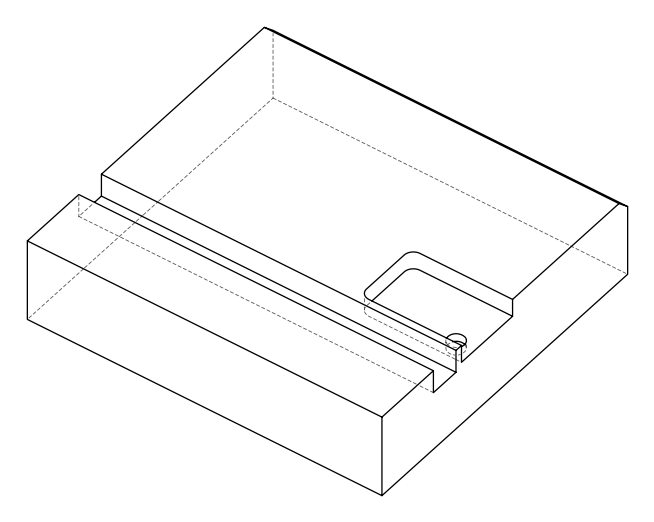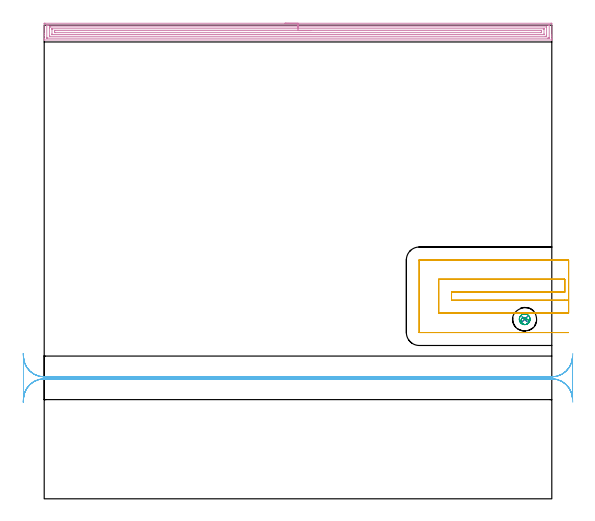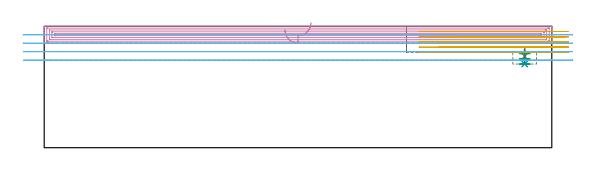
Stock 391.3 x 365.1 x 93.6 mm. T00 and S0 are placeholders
(PLAN: 6 operations, 5 tool changes, 32 min)
(1 SPOT_DRILL | STEP1POCKET | NXT0321_9005460120000 | 0.05 min | 2449 mm3)
(2 DRILL_BLIND_HOLE_INTO_CENTER | STEP1POCKET | NXT0301_128 | 0.05 min | 711 mm3)
(3 MILL_ROUGH_BLIND_HOLE_CONTOUR | STEP1POCKET | NXT0201_013 | Spiral | 0.55 min | 4487 mm3)
(4 AREA_MILL | FG_CHAMFER_SURFACE | UGT0205_001 | 15.9 min | 32558 mm3)
(5 MILL_SLOT | SLOT_PARTIAL_RECTANGULAR | UGT0201_135 | Follow Part, ap 4.975, ae 75% | 7.99 min | 164896 mm3)
(6 MILL_RECTANGULAR_SLOT | SLOT_RECTANGULAR | UGT0201_004 | Follow Part, ap 8, ae 75% | 7.45 min | 342230 mm3)
(TOOL NXT0321_9005460120000 | NC Spot Drill, 142deg, 12mm, Carbide, Uncoated | D12 PA142 FL30 Z2)
(TOOL NXT0301_128 | Carbide Drill 12mm [861.1-1200-036A1-GP GC34] | D12 PA150 FL37.4 Z2)
(TOOL NXT0201_013 | ENDMILL 10mm | D10 FL30 Z4)
(TOOL UGT0205_001 | Chamfer Mill 20 x 3 x 45 deg. | D20 FL50 Z2)
(TOOL UGT0201_135 | Carbide End Mill 19.9 | D19.9 FL30 Z4)
(TOOL UGT0201_004 | End Mill 32 mm | D32 FL53 Z6)
(OP 1 SPOT_DRILL)
G17 G21 G94 G90
T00 M6
G54
G17 G0 G90 X370.4 Y138.4 S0 M3
G43 Z103.6 H0
G94 G81 G98 Z70.5 F250. R76.5
G80
M5
M2
(OP 2 DRILL_BLIND_HOLE_INTO_CENTER)
G17 G21 G94 G90
T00 M6
G54
G17 G0 G90 X370.4 Y138.4 S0 M3
G43 Z103.6 H1
G94 G81 G98 Z64.5 F250. R75.5
G80
M5
M2
(OP 3 MILL_ROUGH_BLIND_HOLE_CONTOUR)
G17 G21 G94 G90
T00 M6
G54
G17 G0 G90 X370.4 Y138.4 S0 M3
G43 Z103.6 H0
Z72.5
G94 G3 X370.728 Y139.601 R0.645 F250.
X368.614 Y139.456 R1.871
X368.184 Y135.594 R2.736
X372.399 Y134.763 R3.345
X374.037 Y140.399 R4.15
X372.399 Y134.763 R-4.15
X373.218 Y137.581 R2.075
X370.4 Y138.4 R2.075
G0 Z68.5
G3 X370.728 Y139.601 R0.645
X368.614 Y139.456 R1.871
X368.184 Y135.594 R2.736
X372.399 Y134.763 R3.345
X374.037 Y140.399 R4.15
X372.399 Y134.763 R-4.15
X373.218 Y137.581 R2.075
X370.4 Y138.4 R2.075
G0 Z64.5
G3 X370.728 Y139.601 R0.645
X368.614 Y139.456 R1.871
X368.184 Y135.594 R2.736
X372.399 Y134.763 R3.345
X374.037 Y140.399 R4.15
X372.399 Y134.763 R-4.15
X373.218 Y137.581 R2.075
X370.4 Y138.4 R2.075
G0 Z103.6
M5
M2
(OP 4 AREA_MILL)
G17 G21 G94 G90
T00 M6
G54
G17 G0 G90 X185.65 Y366.6 S1061 M3
G43 Z103.6 H0
Z90.7
G94 G1 X185.688 Z89.828 F250.
X185.802 Z88.964
X185.991 Z88.112
X186.253 Z87.28
X186.587 Z86.474
X186.99 Z85.7
X187.458 Z84.964
X187.99 Z84.272
X188.579 Z83.629
X189.222 Z83.04
X189.914 Z82.509
X190.65 Z82.04
X191.424 Z81.637
X192.23 Z81.303
X193.062 Z81.041
X193.914 Z80.852
X194.778 Z80.738
X195.65 Z80.7
X390.692
X391.246 Y366.594 Z80.704
X391.29 Y366.592 Z80.706
X391.3 Y366.541 Z80.756
Y357.53 Z89.765
Y356.1 Z91.197
Y354.91 Z92.384
Y354.278 Z93.022
Y353.944 Z93.355
Y353.822 Z93.47
Y353.752 Z93.539
X391.29 Y353.703 Z93.588
X391.139 Y353.7 Z93.6
X0.162
X0.01 Y353.702 Z93.588
X0.003 Y353.819 Z93.473
X0. Y353.944 Z93.355
Y354.277 Z93.022
Y354.91 Z92.384
Y356.973 Z90.324
Y358.403 Z88.892
Y366.263 Z81.034
X0.004 Y366.545 Z80.752
X0.01 Y366.592 Z80.705
X0.059 Y366.599 Z80.699
X0.608 Y366.6 Z80.7
X195.65
Y365.186 Z82.114
X388.907
X389.116 Y365.185 Z82.115
X389.252 Y365.181 Z82.119
X389.28 Y365.179 Z82.121
X389.29 Y365.167 Z82.133
X389.294 Y365.141 Z82.159
X389.299 Y365.006 Z82.294
Y355.399 Z91.901
X389.296 Y355.271 Z92.029
X389.29 Y355.169 Z92.131
X389.282 Y355.121 Z92.179
X389.248 Y355.12 Z92.18
X388.907 Y355.115 Z92.185
X388.698 Y355.114 Z92.186
X388.014
X2.393
X2.184 Y355.115 Z92.185
X2.048 Y355.119 Z92.181
X2.02 Y355.121 Z92.179
X2.01 Y355.133 Z92.167
X2.006 Y355.159 Z92.141
X2.001 Y355.294 Z92.006
X2. Y364.901 Z82.399
X2.004 Y365.029 Z82.271
X2.01 Y365.131 Z82.169
X2.017 Y365.179 Z82.121
X2.052 Y365.181 Z82.119
X2.393 Y365.185 Z82.115
X2.602 Y365.186 Z82.114
X3.286
X195.65
Y363.772 Z83.528
X386.991 Y363.771 Z83.529
X387.121 Y363.77 Z83.53
X387.252 Y363.766 Z83.534
X387.282 Y363.765 Z83.535
X387.29 Y363.747 Z83.553
X387.295 Y363.701 Z83.599
X387.298 Y363.643 Z83.657
X387.3 Y363.469 Z83.831
Y357.356 Z89.944
X387.294 Y356.657 Z90.643
X387.29 Y356.57 Z90.73
X387.287 Y356.535 Z90.765
X387.248 Y356.533 Z90.767
X387.121 Y356.531 Z90.769
X386.36 Y356.529 Z90.771
X386.229 Y356.528 Z90.772
X4.309 Y356.529 Z90.771
X4.179 Y356.53 Z90.77
X4.048 Y356.534 Z90.766
X4.017 Y356.535 Z90.765
X4.01 Y356.554 Z90.746
X4.005 Y356.599 Z90.701
X4.002 Y356.657 Z90.643
X4. Y356.831 Z90.469
Y362.944 Z84.356
X4.006 Y363.643 Z83.657
X4.009 Y363.73 Z83.57
X4.013 Y363.765 Z83.535
X4.052 Y363.767 Z83.533
X4.179 Y363.769 Z83.531
X4.94 Y363.771 Z83.529
X5.071 Y363.772 Z83.528
X195.65
Y362.357 Z84.943
X384.865
X385.169 Y362.356 Z84.944
X385.215 Y362.355 Z84.945
X385.262 Y362.351 Z84.949
X385.29 Y362.347 Z84.953
X385.3 Y361.897 Z85.403
Y358.403 Z88.897
X385.297 Y357.985 Z89.315
X385.294 Y357.959 Z89.341
X385.291 Y357.951 Z89.349
X385.279 Y357.949 Z89.351
X385.197 Y357.945 Z89.355
X385.071 Y357.943 Z89.357
X384.914
X6.435
X6.131 Y357.944 Z89.356
X6.085 Y357.945 Z89.355
X6.038 Y357.949 Z89.351
X6.01 Y357.953 Z89.347
X6. Y358.403 Z88.897
Y361.897 Z85.403
X6.003 Y362.315 Z84.985
X6.006 Y362.341 Z84.959
X6.009 Y362.349 Z84.951
X6.021 Y362.351 Z84.949
X6.103 Y362.355 Z84.945
X6.229 Y362.357 Z84.943
X6.386
X195.65
Y360.943 Z86.357
X382.74
X383.085 Y360.941 Z86.359
X383.257 Y360.937 Z86.363
X383.29 Y360.935 Z86.365
X383.294 Y360.905 Z86.395
X383.297 Y360.856 Z86.444
X383.3 Y360.396 Z86.904
Y360.15 Z87.15
X383.299 Y359.523 Z87.777
X383.296 Y359.433 Z87.867
X383.29 Y359.379 Z87.921
X383.284 Y359.363 Z87.937
X383.265 Y359.362 Z87.938
X383.063 Y359.359 Z87.941
X382.658 Y359.357 Z87.943
X382.576
X8.56
X8.215 Y359.359 Z87.941
X8.043 Y359.363 Z87.937
X8.01 Y359.365 Z87.935
X8.006 Y359.395 Z87.905
X8.003 Y359.444 Z87.856
X8. Y359.905 Z87.395
Y360.15 Z87.15
X8.001 Y360.777 Z86.523
X8.004 Y360.867 Z86.433
X8.01 Y360.921 Z86.379
X8.016 Y360.937 Z86.363
X8.035 Y360.938 Z86.362
X8.236 Y360.941 Z86.359
X8.642 Y360.943 Z86.357
X8.724
X195.65
X196.522 Z86.395
X197.386 Z86.509
X198.238 Z86.698
X199.07 Z86.96
X199.876 Z87.294
X200.65 Z87.697
X201.386 Z88.165
X202.078 Z88.696
X202.721 Z89.286
X203.31 Z89.929
X203.842 Z90.621
X204.31 Z91.357
X204.713 Z92.131
X205.047 Z92.937
X205.309 Z93.769
X205.498 Z94.62
X205.612 Z95.485
X205.65 Z96.357
G0 Z103.6
M5
M2
(OP 5 MILL_SLOT)
G17 G21 G94 G90
T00 M6
G54
G17 G0 G90 X404.25 Y153.025 S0 M3
G43 Z103.6 H0
Z89.58
G94 G1 X401.25 F250.
X314.025 F500.
Y159.275
X401.25
Y169.225
X304.075
Y143.075
X401.25
X404.25 F250.
Y184.15
X401.25
X289.2 F500.
X289.17 Y184.152
X289.148 Y184.13
X289.15 Y184.1
Y128.2
X289.148 Y128.17
X289.17 Y128.148
X289.2 Y128.15
X401.25
X404.25 F250.
G0 Y153.025 Z85.56
G1 X401.25
X314.025 F500.
Y159.275
X401.25
Y169.225
X304.075
Y143.075
X401.25
X404.25 F250.
Y184.15
X401.25
X289.2 F500.
X289.17 Y184.152
X289.148 Y184.13
X289.15 Y184.1
Y128.2
X289.148 Y128.17
X289.17 Y128.148
X289.2 Y128.15
X401.25
X404.25 F250.
G0 Y153.025 Z81.54
G1 X401.25
X314.025 F500.
Y159.275
X401.25
Y169.225
X304.075
Y143.075
X401.25
X404.25 F250.
Y184.15
X401.25
X289.2 F500.
X289.17 Y184.152
X289.148 Y184.13
X289.15 Y184.1
Y128.2
X289.148 Y128.17
X289.17 Y128.148
X289.2 Y128.15
X401.25
X404.25 F250.
G0 Y153.025 Z77.52
G1 X401.25
X314.025 F500.
Y159.275
X401.25
Y169.225
X304.075
Y143.075
X401.25
X404.25 F250.
Y184.15
X401.25
X289.2 F500.
X289.17 Y184.152
X289.148 Y184.13
X289.15 Y184.1
Y128.2
X289.148 Y128.17
X289.17 Y128.148
X289.2 Y128.15
X401.25
X404.25 F250.
G0 Y153.025 Z73.5
G1 X401.25
X314.025 F500.
Y159.275
X401.25
Y169.225
X304.075
Y143.075
X401.25
X404.25 F250.
Y184.15
X401.25
X289.2 F500.
X289.17 Y184.152
X289.148 Y184.13
X289.15 Y184.1
Y128.2
X289.148 Y128.17
X289.17 Y128.148
X289.2 Y128.15
X401.25
X404.25 F250.
G0 Z103.6
M5
M2
(OP 6 MILL_RECTANGULAR_SLOT)
G17 G21 G94 G90
T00 M6
G54
G17 G0 G90 X-16.154 Y74.485 S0 M3
G43 Z103.6 H0
Z87.075
G94 G1 X-15.97 Y77.479 F250.
G2 X0. Y92.5 R16. F500.
G1 X391.3
G2 X407.27 Y77.48 R16.
G1 X407.3
Y109.02
X407.27
G2 X391.3 Y94. R16.
G1 X0.
G2 X-15.97 Y109.021 R16.
G1 X-16.154 Y112.015 F250.
G0 Y74.485 Z80.55
G1 X-15.97 Y77.479
G2 X0. Y92.5 R16. F500.
G1 X391.3
G2 X407.27 Y77.48 R16.
G1 X407.3
Y109.02
X407.27
G2 X391.3 Y94. R16.
G1 X0.
G2 X-15.97 Y109.021 R16.
G1 X-16.154 Y112.015 F250.
G0 Y74.485 Z74.025
G1 X-15.97 Y77.479
G2 X0. Y92.5 R16. F500.
G1 X391.3
G2 X407.27 Y77.48 R16.
G1 X407.3
Y109.02
X407.27
G2 X391.3 Y94. R16.
G1 X0.
G2 X-15.97 Y109.021 R16.
G1 X-16.154 Y112.015 F250.
G0 Z103.6
X407.454
Z67.5
G1 X407.27 Y109.02
G2 X391.3 Y94. R16. F500.
G1 X0.
G2 X-15.99 Y109.434 R16.
G1 Y77.066
G2 X0. Y92.5 R16.
G1 X391.3
G2 X407.27 Y77.48 R16.
G1 X407.454 Y74.485 F250.
G0 Z103.6
M5
M2
